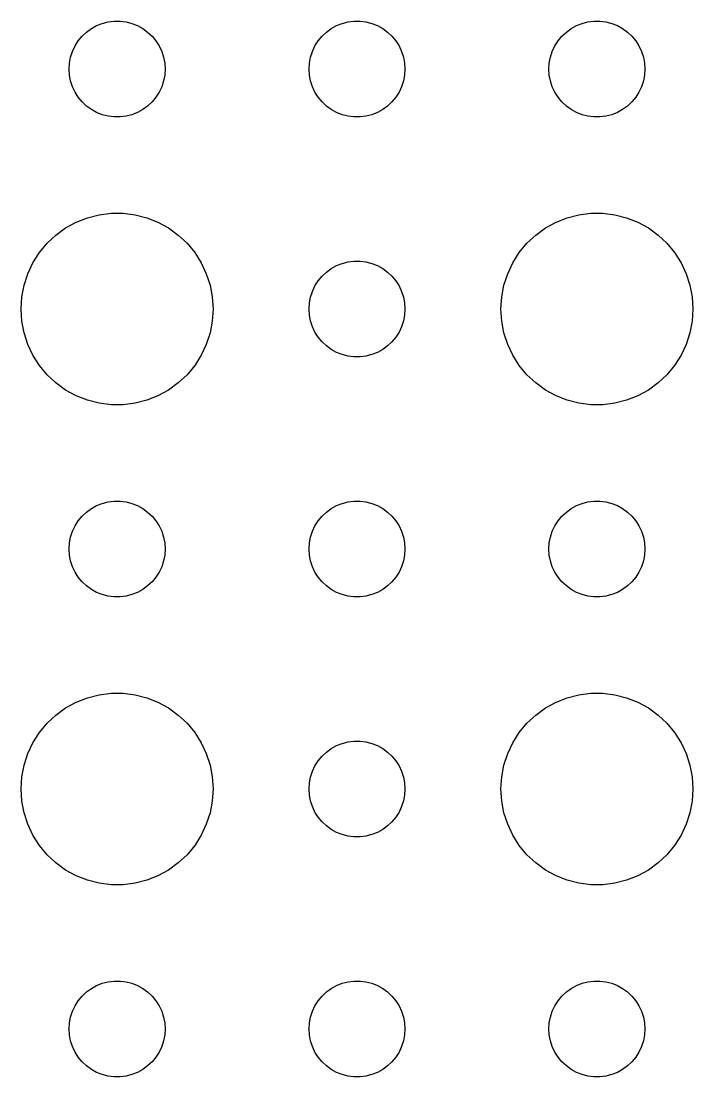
# Model space of a CAD drawing. Header units: metres. Extents: x -134 to 134, y -134 to 134.
# Drawn here: x 79.5 to 100.5, y 28.5 to 61.5 of the extents above; entities that cross this region are included whole.
import ezdxf

# ---------------------------------------------------------------- set-up
doc = ezdxf.new("R2010")
doc.units = ezdxf.units.M

msp = doc.modelspace()

# ---------------------------------------------------------------- linework, layer by layer
for p, q in [((81.8613, 61.3572), (82.0365, 61.4266)), ((82.0365, 61.4266), (82.2189, 61.4734)), ((82.2189, 61.4734), (82.4058, 61.497)), ((82.4058, 61.497), (82.5942, 61.497)), ((82.5942, 61.497), (82.7811, 61.4734)), ((82.7811, 61.4734), (82.9635, 61.4266)), ((82.9635, 61.4266), (83.1387, 61.3572)), ((89.3613, 61.3572), (89.5365, 61.4266)), ((89.5365, 61.4266), (89.7189, 61.4734)), ((89.7189, 61.4734), (89.9058, 61.497)), ((89.9058, 61.497), (90.0942, 61.497)), ((90.0942, 61.497), (90.2811, 61.4734)), ((90.2811, 61.4734), (90.4635, 61.4266)), ((90.4635, 61.4266), (90.6387, 61.3572)), ((96.8613, 61.3572), (97.0365, 61.4266)), ((97.0365, 61.4266), (97.2189, 61.4734)), ((97.2189, 61.4734), (97.4058, 61.497)), ((97.4058, 61.497), (97.5942, 61.497)), ((97.5942, 61.497), (97.7811, 61.4734)), ((97.7811, 61.4734), (97.9635, 61.4266)), ((97.9635, 61.4266), (98.1387, 61.3572)), ((81.4065, 61.0268), (81.5439, 61.1558)), ((81.5439, 61.1558), (81.6963, 61.2665)), ((81.6963, 61.2665), (81.8613, 61.3572)), ((83.1387, 61.3572), (83.3037, 61.2665)), ((83.3037, 61.2665), (83.4561, 61.1558)), ((83.4561, 61.1558), (83.5934, 61.0268)), ((88.9065, 61.0268), (89.0439, 61.1558)), ((89.0439, 61.1558), (89.1963, 61.2665)), ((89.1963, 61.2665), (89.3613, 61.3572)), ((90.6387, 61.3572), (90.8037, 61.2665)), ((90.8037, 61.2665), (90.9561, 61.1558)), ((90.9561, 61.1558), (91.0934, 61.0268)), ((96.4065, 61.0268), (96.5439, 61.1558)), ((96.5439, 61.1558), (96.6963, 61.2665)), ((96.6963, 61.2665), (96.8613, 61.3572)), ((98.1387, 61.3572), (98.3037, 61.2665)), ((98.3037, 61.2665), (98.4561, 61.1558)), ((98.4561, 61.1558), (98.5934, 61.0268)), ((81.1053, 60.5522), (81.1855, 60.7226)), ((81.1855, 60.7226), (81.2865, 60.8817)), ((81.2865, 60.8817), (81.4065, 61.0268)), ((83.5934, 61.0268), (83.7135, 60.8817)), ((83.7135, 60.8817), (83.8145, 60.7226)), ((83.8145, 60.7226), (83.8947, 60.5522)), ((88.6053, 60.5522), (88.6855, 60.7226)), ((88.6855, 60.7226), (88.7865, 60.8817)), ((88.7865, 60.8817), (88.9065, 61.0268)), ((91.0934, 61.0268), (91.2135, 60.8817)), ((91.2135, 60.8817), (91.3145, 60.7226)), ((91.3145, 60.7226), (91.3947, 60.5522)), ((96.1053, 60.5522), (96.1855, 60.7226)), ((96.1855, 60.7226), (96.2865, 60.8817)), ((96.2865, 60.8817), (96.4065, 61.0268)), ((98.5934, 61.0268), (98.7135, 60.8817)), ((98.7135, 60.8817), (98.8145, 60.7226)), ((98.8145, 60.7226), (98.8947, 60.5522)), ((81.0471, 60.373), (81.1053, 60.5522)), ((83.8947, 60.5522), (83.9529, 60.373)), ((88.5471, 60.373), (88.6053, 60.5522)), ((91.3947, 60.5522), (91.4529, 60.373)), ((96.0471, 60.373), (96.1053, 60.5522)), ((98.8947, 60.5522), (98.9529, 60.373)), ((81, 60), (81.0118, 60.188)), ((81.0118, 60.188), (81.0471, 60.373)), ((83.9529, 60.373), (83.9882, 60.188)), ((83.9882, 60.188), (84, 60)), ((88.5, 60), (88.5118, 60.188)), ((88.5118, 60.188), (88.5471, 60.373)), ((91.4529, 60.373), (91.4882, 60.188)), ((91.4882, 60.188), (91.5, 60)), ((96, 60), (96.0118, 60.188)), ((96.0118, 60.188), (96.0471, 60.373)), ((98.9529, 60.373), (98.9882, 60.188)), ((98.9882, 60.188), (99, 60)), ((81.0118, 59.812), (81, 60)), ((81.0471, 59.627), (81.0118, 59.812)), ((83.9882, 59.812), (83.9529, 59.627)), ((84, 60), (83.9882, 59.812)), ((88.5118, 59.812), (88.5, 60)), ((88.5471, 59.627), (88.5118, 59.812)), ((91.4882, 59.812), (91.4529, 59.627)), ((91.5, 60), (91.4882, 59.812)), ((96.0118, 59.812), (96, 60)), ((96.0471, 59.627), (96.0118, 59.812)), ((98.9882, 59.812), (98.9529, 59.627)), ((99, 60), (98.9882, 59.812)), ((81.1053, 59.4478), (81.0471, 59.627)), ((81.1855, 59.2774), (81.1053, 59.4478)), ((83.8947, 59.4478), (83.8145, 59.2774)), ((83.9529, 59.627), (83.8947, 59.4478)), ((88.6053, 59.4478), (88.5471, 59.627)), ((88.6855, 59.2774), (88.6053, 59.4478)), ((91.3947, 59.4478), (91.3145, 59.2774)), ((91.4529, 59.627), (91.3947, 59.4478)), ((96.1053, 59.4478), (96.0471, 59.627)), ((96.1855, 59.2774), (96.1053, 59.4478)), ((98.8947, 59.4478), (98.8145, 59.2774)), ((98.9529, 59.627), (98.8947, 59.4478)), ((81.2865, 59.1183), (81.1855, 59.2774)), ((81.4065, 58.9732), (81.2865, 59.1183)), ((83.7135, 59.1183), (83.5934, 58.9732)), ((83.8145, 59.2774), (83.7135, 59.1183)), ((88.7865, 59.1183), (88.6855, 59.2774)), ((88.9065, 58.9732), (88.7865, 59.1183)), ((91.2135, 59.1183), (91.0934, 58.9732)), ((91.3145, 59.2774), (91.2135, 59.1183)), ((96.2865, 59.1183), (96.1855, 59.2774)), ((96.4065, 58.9732), (96.2865, 59.1183)), ((98.7135, 59.1183), (98.5934, 58.9732)), ((98.8145, 59.2774), (98.7135, 59.1183)), ((81.5439, 58.8442), (81.4065, 58.9732)), ((81.6963, 58.7335), (81.5439, 58.8442)), ((81.8613, 58.6428), (81.6963, 58.7335)), ((83.3037, 58.7335), (83.1387, 58.6428)), ((83.4561, 58.8442), (83.3037, 58.7335)), ((83.5934, 58.9732), (83.4561, 58.8442)), ((89.0439, 58.8442), (88.9065, 58.9732)), ((89.1963, 58.7335), (89.0439, 58.8442)), ((89.3613, 58.6428), (89.1963, 58.7335)), ((90.8037, 58.7335), (90.6387, 58.6428)), ((90.9561, 58.8442), (90.8037, 58.7335)), ((91.0934, 58.9732), (90.9561, 58.8442)), ((96.5439, 58.8442), (96.4065, 58.9732)), ((96.6963, 58.7335), (96.5439, 58.8442)), ((96.8613, 58.6428), (96.6963, 58.7335)), ((98.3037, 58.7335), (98.1387, 58.6428)), ((98.4561, 58.8442), (98.3037, 58.7335)), ((98.5934, 58.9732), (98.4561, 58.8442)), ((82.0365, 58.5734), (81.8613, 58.6428)), ((82.2189, 58.5266), (82.0365, 58.5734)), ((82.4058, 58.503), (82.2189, 58.5266)), ((82.5942, 58.503), (82.4058, 58.503)), ((82.7811, 58.5266), (82.5942, 58.503)), ((82.9635, 58.5734), (82.7811, 58.5266)), ((83.1387, 58.6428), (82.9635, 58.5734)), ((89.5365, 58.5734), (89.3613, 58.6428)), ((89.7189, 58.5266), (89.5365, 58.5734)), ((89.9058, 58.503), (89.7189, 58.5266)), ((90.0942, 58.503), (89.9058, 58.503)), ((90.2811, 58.5266), (90.0942, 58.503)), ((90.4635, 58.5734), (90.2811, 58.5266)), ((90.6387, 58.6428), (90.4635, 58.5734)), ((97.0365, 58.5734), (96.8613, 58.6428)), ((97.2189, 58.5266), (97.0365, 58.5734)), ((97.4058, 58.503), (97.2189, 58.5266)), ((97.5942, 58.503), (97.4058, 58.503)), ((97.7811, 58.5266), (97.5942, 58.503)), ((97.9635, 58.5734), (97.7811, 58.5266)), ((98.1387, 58.6428), (97.9635, 58.5734)), ((81.573, 55.3532), (81.9379, 55.4469)), ((81.9379, 55.4469), (82.3116, 55.4941)), ((82.3116, 55.4941), (82.6884, 55.4941)), ((82.6884, 55.4941), (83.0621, 55.4469)), ((83.0621, 55.4469), (83.427, 55.3532)), ((96.573, 55.3532), (96.9379, 55.4469)), ((96.9379, 55.4469), (97.3116, 55.4941)), ((97.3116, 55.4941), (97.6884, 55.4941)), ((97.6884, 55.4941), (98.0621, 55.4469)), ((98.0621, 55.4469), (98.427, 55.3532)), ((80.8925, 55.033), (81.2227, 55.2145)), ((81.2227, 55.2145), (81.573, 55.3532)), ((83.427, 55.3532), (83.7773, 55.2145)), ((83.7773, 55.2145), (84.1075, 55.033)), ((95.8925, 55.033), (96.2227, 55.2145)), ((96.2227, 55.2145), (96.573, 55.3532)), ((98.427, 55.3532), (98.7773, 55.2145)), ((98.7773, 55.2145), (99.1075, 55.033)), ((80.3131, 54.5536), (80.5877, 54.8115)), ((80.5877, 54.8115), (80.8925, 55.033)), ((84.1075, 55.033), (84.4123, 54.8115)), ((84.4123, 54.8115), (84.6869, 54.5536)), ((95.3131, 54.5536), (95.5877, 54.8115)), ((95.5877, 54.8115), (95.8925, 55.033)), ((99.1075, 55.033), (99.4123, 54.8115)), ((99.4123, 54.8115), (99.6869, 54.5536)), ((80.073, 54.2634), (80.3131, 54.5536)), ((84.6869, 54.5536), (84.927, 54.2634)), ((95.073, 54.2634), (95.3131, 54.5536)), ((99.6869, 54.5536), (99.927, 54.2634)), ((79.8711, 53.9453), (80.073, 54.2634)), ((84.927, 54.2634), (85.1289, 53.9453)), ((94.8711, 53.9453), (95.073, 54.2634)), ((99.927, 54.2634), (100.129, 53.9453)), ((79.7107, 53.6044), (79.8711, 53.9453)), ((85.1289, 53.9453), (85.2893, 53.6044)), ((89.1963, 53.7665), (89.3613, 53.8572)), ((89.3613, 53.8572), (89.5365, 53.9266)), ((89.5365, 53.9266), (89.7189, 53.9734)), ((89.7189, 53.9734), (89.9058, 53.997)), ((89.9058, 53.997), (90.0942, 53.997)), ((90.0942, 53.997), (90.2811, 53.9734)), ((90.2811, 53.9734), (90.4635, 53.9266)), ((90.4635, 53.9266), (90.6387, 53.8572)), ((90.6387, 53.8572), (90.8037, 53.7665)), ((94.7107, 53.6044), (94.8711, 53.9453)), ((100.129, 53.9453), (100.289, 53.6044)), ((79.5943, 53.2461), (79.7107, 53.6044)), ((85.2893, 53.6044), (85.4057, 53.2461)), ((88.7865, 53.3817), (88.9065, 53.5268)), ((88.9065, 53.5268), (89.0439, 53.6558)), ((89.0439, 53.6558), (89.1963, 53.7665)), ((90.8037, 53.7665), (90.9561, 53.6558)), ((90.9561, 53.6558), (91.0934, 53.5268)), ((91.0934, 53.5268), (91.2135, 53.3817)), ((94.5943, 53.2461), (94.7107, 53.6044)), ((100.289, 53.6044), (100.406, 53.2461)), ((79.5237, 52.876), (79.5943, 53.2461)), ((85.4057, 53.2461), (85.4763, 52.876)), ((88.6053, 53.0522), (88.6855, 53.2226)), ((88.6855, 53.2226), (88.7865, 53.3817)), ((91.2135, 53.3817), (91.3145, 53.2226)), ((91.3145, 53.2226), (91.3947, 53.0522)), ((94.5237, 52.876), (94.5943, 53.2461)), ((100.406, 53.2461), (100.476, 52.876)), ((79.5, 52.5), (79.5237, 52.876)), ((85.4763, 52.876), (85.5, 52.5)), ((88.5118, 52.688), (88.5471, 52.873)), ((88.5471, 52.873), (88.6053, 53.0522)), ((91.3947, 53.0522), (91.4529, 52.873)), ((91.4529, 52.873), (91.4882, 52.688)), ((94.5, 52.5), (94.5237, 52.876)), ((100.476, 52.876), (100.5, 52.5)), ((79.5237, 52.124), (79.5, 52.5)), ((85.5, 52.5), (85.4763, 52.124)), ((88.5, 52.5), (88.5118, 52.688)), ((88.5118, 52.312), (88.5, 52.5)), ((91.4882, 52.688), (91.5, 52.5)), ((91.5, 52.5), (91.4882, 52.312)), ((94.5237, 52.124), (94.5, 52.5)), ((100.5, 52.5), (100.476, 52.124)), ((88.5471, 52.127), (88.5118, 52.312)), ((91.4882, 52.312), (91.4529, 52.127)), ((79.5943, 51.7539), (79.5237, 52.124)), ((85.4763, 52.124), (85.4057, 51.7539)), ((88.6053, 51.9478), (88.5471, 52.127)), ((88.6855, 51.7774), (88.6053, 51.9478)), ((91.3947, 51.9478), (91.3145, 51.7774)), ((91.4529, 52.127), (91.3947, 51.9478)), ((94.5943, 51.7539), (94.5237, 52.124)), ((100.476, 52.124), (100.406, 51.7539)), ((79.7107, 51.3956), (79.5943, 51.7539)), ((85.4057, 51.7539), (85.2893, 51.3956)), ((88.7865, 51.6183), (88.6855, 51.7774)), ((88.9065, 51.4732), (88.7865, 51.6183)), ((89.0439, 51.3442), (88.9065, 51.4732)), ((91.0934, 51.4732), (90.9561, 51.3442)), ((91.2135, 51.6183), (91.0934, 51.4732)), ((91.3145, 51.7774), (91.2135, 51.6183)), ((94.7107, 51.3956), (94.5943, 51.7539)), ((100.406, 51.7539), (100.289, 51.3956)), ((79.8711, 51.0547), (79.7107, 51.3956)), ((85.2893, 51.3956), (85.1289, 51.0547)), ((89.1963, 51.2335), (89.0439, 51.3442)), ((89.3613, 51.1428), (89.1963, 51.2335)), ((89.5365, 51.0734), (89.3613, 51.1428)), ((90.6387, 51.1428), (90.4635, 51.0734)), ((90.8037, 51.2335), (90.6387, 51.1428)), ((90.9561, 51.3442), (90.8037, 51.2335)), ((94.8711, 51.0547), (94.7107, 51.3956)), ((100.289, 51.3956), (100.129, 51.0547)), ((80.073, 50.7366), (79.8711, 51.0547)), ((85.1289, 51.0547), (84.927, 50.7366)), ((89.7189, 51.0266), (89.5365, 51.0734)), ((89.9058, 51.003), (89.7189, 51.0266)), ((90.0942, 51.003), (89.9058, 51.003)), ((90.2811, 51.0266), (90.0942, 51.003)), ((90.4635, 51.0734), (90.2811, 51.0266)), ((95.073, 50.7366), (94.8711, 51.0547)), ((100.129, 51.0547), (99.927, 50.7366)), ((80.3131, 50.4464), (80.073, 50.7366)), ((84.927, 50.7366), (84.6869, 50.4464)), ((95.3131, 50.4464), (95.073, 50.7366)), ((99.927, 50.7366), (99.6869, 50.4464)), ((80.5877, 50.1885), (80.3131, 50.4464)), ((80.8925, 49.967), (80.5877, 50.1885)), ((84.4123, 50.1885), (84.1075, 49.967)), ((84.6869, 50.4464), (84.4123, 50.1885)), ((95.5877, 50.1885), (95.3131, 50.4464)), ((95.8925, 49.967), (95.5877, 50.1885)), ((99.4123, 50.1885), (99.1075, 49.967)), ((99.6869, 50.4464), (99.4123, 50.1885)), ((81.2227, 49.7855), (80.8925, 49.967)), ((84.1075, 49.967), (83.7773, 49.7855)), ((96.2227, 49.7855), (95.8925, 49.967)), ((99.1075, 49.967), (98.7773, 49.7855)), ((81.573, 49.6468), (81.2227, 49.7855)), ((81.9379, 49.5531), (81.573, 49.6468)), ((82.3116, 49.5059), (81.9379, 49.5531)), ((82.6884, 49.5059), (82.3116, 49.5059)), ((83.0621, 49.5531), (82.6884, 49.5059)), ((83.427, 49.6468), (83.0621, 49.5531)), ((83.7773, 49.7855), (83.427, 49.6468)), ((96.573, 49.6468), (96.2227, 49.7855)), ((96.9379, 49.5531), (96.573, 49.6468)), ((97.3116, 49.5059), (96.9379, 49.5531)), ((97.6884, 49.5059), (97.3116, 49.5059)), ((98.0621, 49.5531), (97.6884, 49.5059)), ((98.427, 49.6468), (98.0621, 49.5531)), ((98.7773, 49.7855), (98.427, 49.6468)), ((81.5439, 46.1558), (81.6963, 46.2665)), ((81.6963, 46.2665), (81.8613, 46.3572)), ((81.8613, 46.3572), (82.0365, 46.4266)), ((82.0365, 46.4266), (82.2189, 46.4734)), ((82.2189, 46.4734), (82.4058, 46.497)), ((82.4058, 46.497), (82.5942, 46.497)), ((82.5942, 46.497), (82.7811, 46.4734)), ((82.7811, 46.4734), (82.9635, 46.4266)), ((82.9635, 46.4266), (83.1387, 46.3572)), ((83.1387, 46.3572), (83.3037, 46.2665)), ((83.3037, 46.2665), (83.4561, 46.1558)), ((89.0439, 46.1558), (89.1963, 46.2665)), ((89.1963, 46.2665), (89.3613, 46.3572)), ((89.3613, 46.3572), (89.5365, 46.4266)), ((89.5365, 46.4266), (89.7189, 46.4734)), ((89.7189, 46.4734), (89.9058, 46.497)), ((89.9058, 46.497), (90.0942, 46.497)), ((90.0942, 46.497), (90.2811, 46.4734)), ((90.2811, 46.4734), (90.4635, 46.4266)), ((90.4635, 46.4266), (90.6387, 46.3572)), ((90.6387, 46.3572), (90.8037, 46.2665)), ((90.8037, 46.2665), (90.9561, 46.1558)), ((96.5439, 46.1558), (96.6963, 46.2665)), ((96.6963, 46.2665), (96.8613, 46.3572)), ((96.8613, 46.3572), (97.0365, 46.4266)), ((97.0365, 46.4266), (97.2189, 46.4734)), ((97.2189, 46.4734), (97.4058, 46.497)), ((97.4058, 46.497), (97.5942, 46.497)), ((97.5942, 46.497), (97.7811, 46.4734)), ((97.7811, 46.4734), (97.9635, 46.4266)), ((97.9635, 46.4266), (98.1387, 46.3572)), ((98.1387, 46.3572), (98.3037, 46.2665)), ((98.3037, 46.2665), (98.4561, 46.1558)), ((81.1855, 45.7226), (81.2865, 45.8817)), ((81.2865, 45.8817), (81.4065, 46.0268)), ((81.4065, 46.0268), (81.5439, 46.1558)), ((83.4561, 46.1558), (83.5934, 46.0268)), ((83.5934, 46.0268), (83.7135, 45.8817)), ((83.7135, 45.8817), (83.8145, 45.7226)), ((88.6855, 45.7226), (88.7865, 45.8817)), ((88.7865, 45.8817), (88.9065, 46.0268)), ((88.9065, 46.0268), (89.0439, 46.1558)), ((90.9561, 46.1558), (91.0934, 46.0268)), ((91.0934, 46.0268), (91.2135, 45.8817)), ((91.2135, 45.8817), (91.3145, 45.7226)), ((96.1855, 45.7226), (96.2865, 45.8817)), ((96.2865, 45.8817), (96.4065, 46.0268)), ((96.4065, 46.0268), (96.5439, 46.1558)), ((98.4561, 46.1558), (98.5934, 46.0268)), ((98.5934, 46.0268), (98.7135, 45.8817)), ((98.7135, 45.8817), (98.8145, 45.7226)), ((81.0471, 45.373), (81.1053, 45.5522)), ((81.1053, 45.5522), (81.1855, 45.7226)), ((83.8145, 45.7226), (83.8947, 45.5522)), ((83.8947, 45.5522), (83.9529, 45.373)), ((88.5471, 45.373), (88.6053, 45.5522)), ((88.6053, 45.5522), (88.6855, 45.7226)), ((91.3145, 45.7226), (91.3947, 45.5522)), ((91.3947, 45.5522), (91.4529, 45.373)), ((96.0471, 45.373), (96.1053, 45.5522)), ((96.1053, 45.5522), (96.1855, 45.7226)), ((98.8145, 45.7226), (98.8947, 45.5522)), ((98.8947, 45.5522), (98.9529, 45.373)), ((81.0118, 45.188), (81.0471, 45.373)), ((83.9529, 45.373), (83.9882, 45.188)), ((88.5118, 45.188), (88.5471, 45.373)), ((91.4529, 45.373), (91.4882, 45.188)), ((96.0118, 45.188), (96.0471, 45.373)), ((98.9529, 45.373), (98.9882, 45.188)), ((81, 45), (81.0118, 45.188)), ((81.0118, 44.812), (81, 45)), ((83.9882, 45.188), (84, 45)), ((84, 45), (83.9882, 44.812)), ((88.5, 45), (88.5118, 45.188)), ((88.5118, 44.812), (88.5, 45)), ((91.4882, 45.188), (91.5, 45)), ((91.5, 45), (91.4882, 44.812)), ((96, 45), (96.0118, 45.188)), ((96.0118, 44.812), (96, 45)), ((98.9882, 45.188), (99, 45)), ((99, 45), (98.9882, 44.812)), ((81.0471, 44.627), (81.0118, 44.812)), ((81.1053, 44.4478), (81.0471, 44.627)), ((83.9529, 44.627), (83.8947, 44.4478)), ((83.9882, 44.812), (83.9529, 44.627)), ((88.5471, 44.627), (88.5118, 44.812)), ((88.6053, 44.4478), (88.5471, 44.627)), ((91.4529, 44.627), (91.3947, 44.4478)), ((91.4882, 44.812), (91.4529, 44.627)), ((96.0471, 44.627), (96.0118, 44.812)), ((96.1053, 44.4478), (96.0471, 44.627)), ((98.9529, 44.627), (98.8947, 44.4478)), ((98.9882, 44.812), (98.9529, 44.627)), ((81.1855, 44.2774), (81.1053, 44.4478)), ((81.2865, 44.1183), (81.1855, 44.2774)), ((83.8145, 44.2774), (83.7135, 44.1183)), ((83.8947, 44.4478), (83.8145, 44.2774)), ((88.6855, 44.2774), (88.6053, 44.4478)), ((88.7865, 44.1183), (88.6855, 44.2774)), ((91.3145, 44.2774), (91.2135, 44.1183)), ((91.3947, 44.4478), (91.3145, 44.2774)), ((96.1855, 44.2774), (96.1053, 44.4478)), ((96.2865, 44.1183), (96.1855, 44.2774)), ((98.8145, 44.2774), (98.7135, 44.1183)), ((98.8947, 44.4478), (98.8145, 44.2774)), ((81.4065, 43.9732), (81.2865, 44.1183)), ((81.5439, 43.8442), (81.4065, 43.9732)), ((83.5934, 43.9732), (83.4561, 43.8442)), ((83.7135, 44.1183), (83.5934, 43.9732)), ((88.9065, 43.9732), (88.7865, 44.1183)), ((89.0439, 43.8442), (88.9065, 43.9732)), ((91.0934, 43.9732), (90.9561, 43.8442)), ((91.2135, 44.1183), (91.0934, 43.9732)), ((96.4065, 43.9732), (96.2865, 44.1183)), ((96.5439, 43.8442), (96.4065, 43.9732)), ((98.5934, 43.9732), (98.4561, 43.8442)), ((98.7135, 44.1183), (98.5934, 43.9732)), ((81.6963, 43.7335), (81.5439, 43.8442)), ((81.8613, 43.6428), (81.6963, 43.7335)), ((82.0365, 43.5734), (81.8613, 43.6428)), ((82.2189, 43.5266), (82.0365, 43.5734)), ((82.9635, 43.5734), (82.7811, 43.5266)), ((83.1387, 43.6428), (82.9635, 43.5734)), ((83.3037, 43.7335), (83.1387, 43.6428)), ((83.4561, 43.8442), (83.3037, 43.7335)), ((89.1963, 43.7335), (89.0439, 43.8442)), ((89.3613, 43.6428), (89.1963, 43.7335)), ((89.5365, 43.5734), (89.3613, 43.6428)), ((89.7189, 43.5266), (89.5365, 43.5734)), ((90.4635, 43.5734), (90.2811, 43.5266)), ((90.6387, 43.6428), (90.4635, 43.5734)), ((90.8037, 43.7335), (90.6387, 43.6428)), ((90.9561, 43.8442), (90.8037, 43.7335)), ((96.6963, 43.7335), (96.5439, 43.8442)), ((96.8613, 43.6428), (96.6963, 43.7335)), ((97.0365, 43.5734), (96.8613, 43.6428)), ((97.2189, 43.5266), (97.0365, 43.5734)), ((97.9635, 43.5734), (97.7811, 43.5266)), ((98.1387, 43.6428), (97.9635, 43.5734)), ((98.3037, 43.7335), (98.1387, 43.6428)), ((98.4561, 43.8442), (98.3037, 43.7335)), ((82.4058, 43.503), (82.2189, 43.5266)), ((82.5942, 43.503), (82.4058, 43.503)), ((82.7811, 43.5266), (82.5942, 43.503)), ((89.9058, 43.503), (89.7189, 43.5266)), ((90.0942, 43.503), (89.9058, 43.503)), ((90.2811, 43.5266), (90.0942, 43.503)), ((97.4058, 43.503), (97.2189, 43.5266)), ((97.5942, 43.503), (97.4058, 43.503)), ((97.7811, 43.5266), (97.5942, 43.503)), ((81.2227, 40.2145), (81.573, 40.3532)), ((81.573, 40.3532), (81.9379, 40.4469)), ((81.9379, 40.4469), (82.3116, 40.4941)), ((82.3116, 40.4941), (82.6884, 40.4941)), ((82.6884, 40.4941), (83.0621, 40.4469)), ((83.0621, 40.4469), (83.427, 40.3532)), ((83.427, 40.3532), (83.7773, 40.2145)), ((96.2227, 40.2145), (96.573, 40.3532)), ((96.573, 40.3532), (96.9379, 40.4469)), ((96.9379, 40.4469), (97.3116, 40.4941)), ((97.3116, 40.4941), (97.6884, 40.4941)), ((97.6884, 40.4941), (98.0621, 40.4469)), ((98.0621, 40.4469), (98.427, 40.3532)), ((98.427, 40.3532), (98.7773, 40.2145)), ((80.5877, 39.8115), (80.8925, 40.033)), ((80.8925, 40.033), (81.2227, 40.2145)), ((83.7773, 40.2145), (84.1075, 40.033)), ((84.1075, 40.033), (84.4123, 39.8115)), ((95.5877, 39.8115), (95.8925, 40.033)), ((95.8925, 40.033), (96.2227, 40.2145)), ((98.7773, 40.2145), (99.1075, 40.033)), ((99.1075, 40.033), (99.4123, 39.8115)), ((80.3131, 39.5536), (80.5877, 39.8115)), ((84.4123, 39.8115), (84.6869, 39.5536)), ((95.3131, 39.5536), (95.5877, 39.8115)), ((99.4123, 39.8115), (99.6869, 39.5536)), ((79.8711, 38.9453), (80.073, 39.2634)), ((80.073, 39.2634), (80.3131, 39.5536)), ((84.6869, 39.5536), (84.927, 39.2634)), ((84.927, 39.2634), (85.1289, 38.9453)), ((94.8711, 38.9453), (95.073, 39.2634)), ((95.073, 39.2634), (95.3131, 39.5536)), ((99.6869, 39.5536), (99.927, 39.2634)), ((99.927, 39.2634), (100.129, 38.9453)), ((79.7107, 38.6044), (79.8711, 38.9453)), ((85.1289, 38.9453), (85.2893, 38.6044)), ((89.5365, 38.9266), (89.7189, 38.9734)), ((89.7189, 38.9734), (89.9058, 38.997)), ((89.9058, 38.997), (90.0942, 38.997)), ((90.0942, 38.997), (90.2811, 38.9734)), ((90.2811, 38.9734), (90.4635, 38.9266)), ((94.7107, 38.6044), (94.8711, 38.9453)), ((100.129, 38.9453), (100.289, 38.6044)), ((79.5943, 38.2461), (79.7107, 38.6044)), ((85.2893, 38.6044), (85.4057, 38.2461)), ((88.9065, 38.5268), (89.0439, 38.6558)), ((89.0439, 38.6558), (89.1963, 38.7665)), ((89.1963, 38.7665), (89.3613, 38.8572)), ((89.3613, 38.8572), (89.5365, 38.9266)), ((90.4635, 38.9266), (90.6387, 38.8572)), ((90.6387, 38.8572), (90.8037, 38.7665)), ((90.8037, 38.7665), (90.9561, 38.6558)), ((90.9561, 38.6558), (91.0934, 38.5268)), ((94.5943, 38.2461), (94.7107, 38.6044)), ((100.289, 38.6044), (100.406, 38.2461)), ((88.6855, 38.2226), (88.7865, 38.3817)), ((88.7865, 38.3817), (88.9065, 38.5268)), ((91.0934, 38.5268), (91.2135, 38.3817)), ((91.2135, 38.3817), (91.3145, 38.2226)), ((79.5237, 37.876), (79.5943, 38.2461)), ((85.4057, 38.2461), (85.4763, 37.876)), ((88.5471, 37.873), (88.6053, 38.0522)), ((88.6053, 38.0522), (88.6855, 38.2226)), ((91.3145, 38.2226), (91.3947, 38.0522)), ((91.3947, 38.0522), (91.4529, 37.873)), ((94.5237, 37.876), (94.5943, 38.2461)), ((100.406, 38.2461), (100.476, 37.876)), ((79.5, 37.5), (79.5237, 37.876)), ((85.4763, 37.876), (85.5, 37.5)), ((88.5, 37.5), (88.5118, 37.688)), ((88.5118, 37.688), (88.5471, 37.873)), ((91.4529, 37.873), (91.4882, 37.688)), ((91.4882, 37.688), (91.5, 37.5)), ((94.5, 37.5), (94.5237, 37.876)), ((100.476, 37.876), (100.5, 37.5)), ((79.5237, 37.124), (79.5, 37.5)), ((85.5, 37.5), (85.4763, 37.124)), ((88.5118, 37.312), (88.5, 37.5)), ((88.5471, 37.127), (88.5118, 37.312)), ((91.4882, 37.312), (91.4529, 37.127)), ((91.5, 37.5), (91.4882, 37.312)), ((94.5237, 37.124), (94.5, 37.5)), ((100.5, 37.5), (100.476, 37.124)), ((79.5943, 36.7539), (79.5237, 37.124)), ((85.4763, 37.124), (85.4057, 36.7539)), ((88.6053, 36.9478), (88.5471, 37.127)), ((91.4529, 37.127), (91.3947, 36.9478)), ((94.5943, 36.7539), (94.5237, 37.124)), ((100.476, 37.124), (100.406, 36.7539)), ((79.7107, 36.3956), (79.5943, 36.7539)), ((85.4057, 36.7539), (85.2893, 36.3956)), ((88.6855, 36.7774), (88.6053, 36.9478)), ((88.7865, 36.6183), (88.6855, 36.7774)), ((91.3145, 36.7774), (91.2135, 36.6183)), ((91.3947, 36.9478), (91.3145, 36.7774)), ((94.7107, 36.3956), (94.5943, 36.7539)), ((100.406, 36.7539), (100.289, 36.3956)), ((79.8711, 36.0547), (79.7107, 36.3956)), ((85.2893, 36.3956), (85.1289, 36.0547)), ((88.9065, 36.4732), (88.7865, 36.6183)), ((89.0439, 36.3442), (88.9065, 36.4732)), ((89.1963, 36.2335), (89.0439, 36.3442)), ((90.9561, 36.3442), (90.8037, 36.2335)), ((91.0934, 36.4732), (90.9561, 36.3442)), ((91.2135, 36.6183), (91.0934, 36.4732)), ((94.8711, 36.0547), (94.7107, 36.3956)), ((100.289, 36.3956), (100.129, 36.0547)), ((80.073, 35.7366), (79.8711, 36.0547)), ((85.1289, 36.0547), (84.927, 35.7366)), ((89.3613, 36.1428), (89.1963, 36.2335)), ((89.5365, 36.0734), (89.3613, 36.1428)), ((89.7189, 36.0266), (89.5365, 36.0734)), ((89.9058, 36.003), (89.7189, 36.0266)), ((90.0942, 36.003), (89.9058, 36.003)), ((90.2811, 36.0266), (90.0942, 36.003)), ((90.4635, 36.0734), (90.2811, 36.0266)), ((90.6387, 36.1428), (90.4635, 36.0734)), ((90.8037, 36.2335), (90.6387, 36.1428)), ((95.073, 35.7366), (94.8711, 36.0547)), ((100.129, 36.0547), (99.927, 35.7366)), ((80.3131, 35.4464), (80.073, 35.7366)), ((84.927, 35.7366), (84.6869, 35.4464)), ((95.3131, 35.4464), (95.073, 35.7366)), ((99.927, 35.7366), (99.6869, 35.4464)), ((80.5877, 35.1885), (80.3131, 35.4464)), ((84.6869, 35.4464), (84.4123, 35.1885)), ((95.5877, 35.1885), (95.3131, 35.4464)), ((99.6869, 35.4464), (99.4123, 35.1885)), ((80.8925, 34.967), (80.5877, 35.1885)), ((84.4123, 35.1885), (84.1075, 34.967)), ((95.8925, 34.967), (95.5877, 35.1885)), ((99.4123, 35.1885), (99.1075, 34.967)), ((81.2227, 34.7855), (80.8925, 34.967)), ((81.573, 34.6468), (81.2227, 34.7855)), ((81.9379, 34.5531), (81.573, 34.6468)), ((83.427, 34.6468), (83.0621, 34.5531)), ((83.7773, 34.7855), (83.427, 34.6468)), ((84.1075, 34.967), (83.7773, 34.7855)), ((96.2227, 34.7855), (95.8925, 34.967)), ((96.573, 34.6468), (96.2227, 34.7855)), ((96.9379, 34.5531), (96.573, 34.6468)), ((98.427, 34.6468), (98.0621, 34.5531)), ((98.7773, 34.7855), (98.427, 34.6468)), ((99.1075, 34.967), (98.7773, 34.7855)), ((82.3116, 34.5059), (81.9379, 34.5531)), ((82.6884, 34.5059), (82.3116, 34.5059)), ((83.0621, 34.5531), (82.6884, 34.5059)), ((97.3116, 34.5059), (96.9379, 34.5531)), ((97.6884, 34.5059), (97.3116, 34.5059)), ((98.0621, 34.5531), (97.6884, 34.5059)), ((81.6963, 31.2665), (81.8613, 31.3572)), ((81.8613, 31.3572), (82.0365, 31.4266)), ((82.0365, 31.4266), (82.2189, 31.4734)), ((82.2189, 31.4734), (82.4058, 31.497)), ((82.4058, 31.497), (82.5942, 31.497)), ((82.5942, 31.497), (82.7811, 31.4734)), ((82.7811, 31.4734), (82.9635, 31.4266)), ((82.9635, 31.4266), (83.1387, 31.3572)), ((83.1387, 31.3572), (83.3037, 31.2665)), ((89.1963, 31.2665), (89.3613, 31.3572)), ((89.3613, 31.3572), (89.5365, 31.4266)), ((89.5365, 31.4266), (89.7189, 31.4734)), ((89.7189, 31.4734), (89.9058, 31.497)), ((89.9058, 31.497), (90.0942, 31.497)), ((90.0942, 31.497), (90.2811, 31.4734)), ((90.2811, 31.4734), (90.4635, 31.4266)), ((90.4635, 31.4266), (90.6387, 31.3572)), ((90.6387, 31.3572), (90.8037, 31.2665)), ((96.6963, 31.2665), (96.8613, 31.3572)), ((96.8613, 31.3572), (97.0365, 31.4266)), ((97.0365, 31.4266), (97.2189, 31.4734)), ((97.2189, 31.4734), (97.4058, 31.497)), ((97.4058, 31.497), (97.5942, 31.497)), ((97.5942, 31.497), (97.7811, 31.4734)), ((97.7811, 31.4734), (97.9635, 31.4266)), ((97.9635, 31.4266), (98.1387, 31.3572)), ((98.1387, 31.3572), (98.3037, 31.2665)), ((81.2865, 30.8817), (81.4065, 31.0268)), ((81.4065, 31.0268), (81.5439, 31.1558)), ((81.5439, 31.1558), (81.6963, 31.2665)), ((83.3037, 31.2665), (83.4561, 31.1558)), ((83.4561, 31.1558), (83.5934, 31.0268)), ((83.5934, 31.0268), (83.7135, 30.8817)), ((88.7865, 30.8817), (88.9065, 31.0268)), ((88.9065, 31.0268), (89.0439, 31.1558)), ((89.0439, 31.1558), (89.1963, 31.2665)), ((90.8037, 31.2665), (90.9561, 31.1558)), ((90.9561, 31.1558), (91.0934, 31.0268)), ((91.0934, 31.0268), (91.2135, 30.8817)), ((96.2865, 30.8817), (96.4065, 31.0268)), ((96.4065, 31.0268), (96.5439, 31.1558)), ((96.5439, 31.1558), (96.6963, 31.2665)), ((98.3037, 31.2665), (98.4561, 31.1558)), ((98.4561, 31.1558), (98.5934, 31.0268)), ((98.5934, 31.0268), (98.7135, 30.8817)), ((81.1053, 30.5522), (81.1855, 30.7226)), ((81.1855, 30.7226), (81.2865, 30.8817)), ((83.7135, 30.8817), (83.8145, 30.7226)), ((83.8145, 30.7226), (83.8947, 30.5522)), ((88.6053, 30.5522), (88.6855, 30.7226)), ((88.6855, 30.7226), (88.7865, 30.8817)), ((91.2135, 30.8817), (91.3145, 30.7226)), ((91.3145, 30.7226), (91.3947, 30.5522)), ((96.1053, 30.5522), (96.1855, 30.7226)), ((96.1855, 30.7226), (96.2865, 30.8817)), ((98.7135, 30.8817), (98.8145, 30.7226)), ((98.8145, 30.7226), (98.8947, 30.5522)), ((81.0118, 30.188), (81.0471, 30.373)), ((81.0471, 30.373), (81.1053, 30.5522)), ((83.8947, 30.5522), (83.9529, 30.373)), ((83.9529, 30.373), (83.9882, 30.188)), ((88.5118, 30.188), (88.5471, 30.373)), ((88.5471, 30.373), (88.6053, 30.5522)), ((91.3947, 30.5522), (91.4529, 30.373)), ((91.4529, 30.373), (91.4882, 30.188)), ((96.0118, 30.188), (96.0471, 30.373)), ((96.0471, 30.373), (96.1053, 30.5522)), ((98.8947, 30.5522), (98.9529, 30.373)), ((98.9529, 30.373), (98.9882, 30.188)), ((81, 30), (81.0118, 30.188)), ((83.9882, 30.188), (84, 30)), ((88.5, 30), (88.5118, 30.188)), ((91.4882, 30.188), (91.5, 30)), ((96, 30), (96.0118, 30.188)), ((98.9882, 30.188), (99, 30)), ((81.0118, 29.812), (81, 30)), ((81.0471, 29.627), (81.0118, 29.812)), ((83.9882, 29.812), (83.9529, 29.627)), ((84, 30), (83.9882, 29.812)), ((88.5118, 29.812), (88.5, 30)), ((88.5471, 29.627), (88.5118, 29.812)), ((91.4882, 29.812), (91.4529, 29.627)), ((91.5, 30), (91.4882, 29.812)), ((96.0118, 29.812), (96, 30)), ((96.0471, 29.627), (96.0118, 29.812)), ((98.9882, 29.812), (98.9529, 29.627)), ((99, 30), (98.9882, 29.812)), ((81.1053, 29.4478), (81.0471, 29.627)), ((81.1855, 29.2774), (81.1053, 29.4478)), ((83.8947, 29.4478), (83.8145, 29.2774)), ((83.9529, 29.627), (83.8947, 29.4478)), ((88.6053, 29.4478), (88.5471, 29.627)), ((88.6855, 29.2774), (88.6053, 29.4478)), ((91.3947, 29.4478), (91.3145, 29.2774)), ((91.4529, 29.627), (91.3947, 29.4478)), ((96.1053, 29.4478), (96.0471, 29.627)), ((96.1855, 29.2774), (96.1053, 29.4478)), ((98.8947, 29.4478), (98.8145, 29.2774)), ((98.9529, 29.627), (98.8947, 29.4478)), ((81.2865, 29.1183), (81.1855, 29.2774)), ((81.4065, 28.9732), (81.2865, 29.1183)), ((83.7135, 29.1183), (83.5934, 28.9732)), ((83.8145, 29.2774), (83.7135, 29.1183)), ((88.7865, 29.1183), (88.6855, 29.2774)), ((88.9065, 28.9732), (88.7865, 29.1183)), ((91.2135, 29.1183), (91.0934, 28.9732)), ((91.3145, 29.2774), (91.2135, 29.1183)), ((96.2865, 29.1183), (96.1855, 29.2774)), ((96.4065, 28.9732), (96.2865, 29.1183)), ((98.7135, 29.1183), (98.5934, 28.9732)), ((98.8145, 29.2774), (98.7135, 29.1183)), ((81.5439, 28.8442), (81.4065, 28.9732)), ((81.6963, 28.7335), (81.5439, 28.8442)), ((81.8613, 28.6427), (81.6963, 28.7335)), ((83.3037, 28.7335), (83.1387, 28.6427)), ((83.4561, 28.8442), (83.3037, 28.7335)), ((83.5934, 28.9732), (83.4561, 28.8442)), ((89.0439, 28.8442), (88.9065, 28.9732)), ((89.1963, 28.7335), (89.0439, 28.8442)), ((89.3613, 28.6427), (89.1963, 28.7335)), ((90.8037, 28.7335), (90.6387, 28.6427)), ((90.9561, 28.8442), (90.8037, 28.7335)), ((91.0934, 28.9732), (90.9561, 28.8442)), ((96.5439, 28.8442), (96.4065, 28.9732)), ((96.6963, 28.7335), (96.5439, 28.8442)), ((96.8613, 28.6427), (96.6963, 28.7335)), ((98.3037, 28.7335), (98.1387, 28.6427)), ((98.4561, 28.8442), (98.3037, 28.7335)), ((98.5934, 28.9732), (98.4561, 28.8442)), ((82.0365, 28.5734), (81.8613, 28.6427)), ((82.2189, 28.5266), (82.0365, 28.5734)), ((82.4058, 28.503), (82.2189, 28.5266)), ((82.5942, 28.503), (82.4058, 28.503)), ((82.7811, 28.5266), (82.5942, 28.503)), ((82.9635, 28.5734), (82.7811, 28.5266)), ((83.1387, 28.6427), (82.9635, 28.5734)), ((89.5365, 28.5734), (89.3613, 28.6427)), ((89.7189, 28.5266), (89.5365, 28.5734)), ((89.9058, 28.503), (89.7189, 28.5266)), ((90.0942, 28.503), (89.9058, 28.503)), ((90.2811, 28.5266), (90.0942, 28.503)), ((90.4635, 28.5734), (90.2811, 28.5266)), ((90.6387, 28.6427), (90.4635, 28.5734)), ((97.0365, 28.5734), (96.8613, 28.6427)), ((97.2189, 28.5266), (97.0365, 28.5734)), ((97.4058, 28.503), (97.2189, 28.5266)), ((97.5942, 28.503), (97.4058, 28.503)), ((97.7811, 28.5266), (97.5942, 28.503)), ((97.9635, 28.5734), (97.7811, 28.5266)), ((98.1387, 28.6427), (97.9635, 28.5734))]:
    msp.add_line(p, q)

doc.saveas('drawing.dxf')
